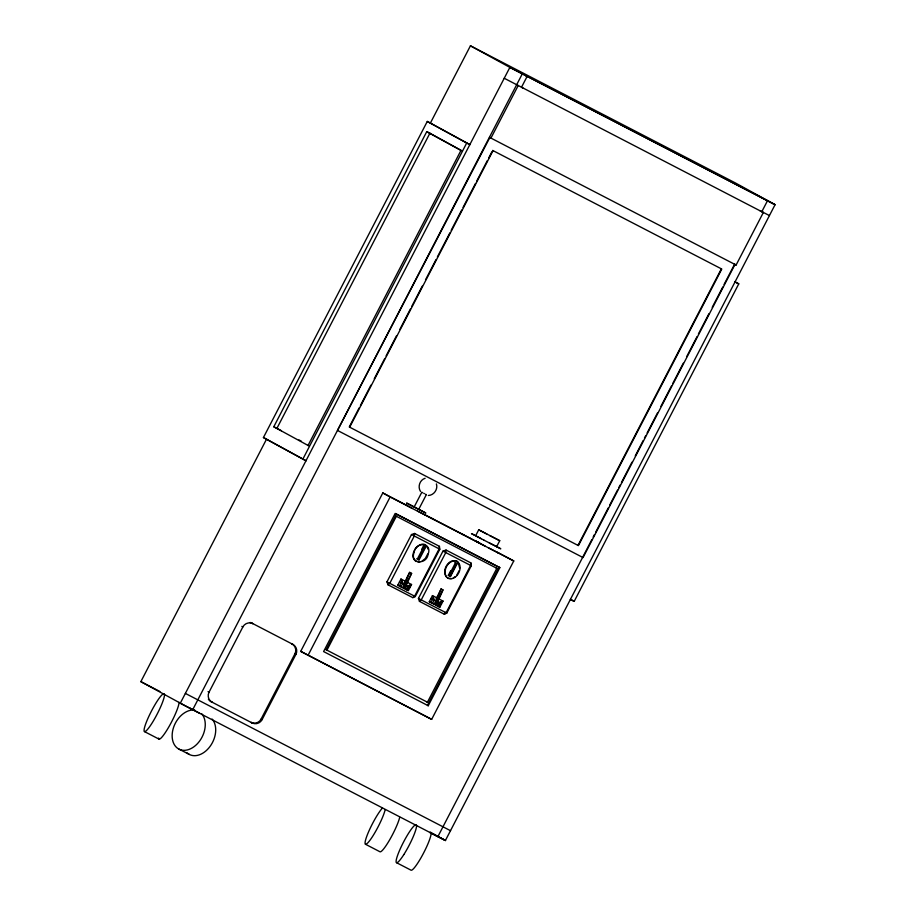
<?xml version="1.0" encoding="UTF-8"?>
<svg xmlns="http://www.w3.org/2000/svg" width="916" height="916" viewBox="0 0 916 916"><rect width="100%" height="100%" fill="white"/><g stroke="black" fill="none" stroke-linecap="round" stroke-linejoin="round"><path stroke-width="1.37" d="M428.333 495.487C433.955 495.293 438.169 489.247 436.394 483.9M414.582 533.478L414.295 536.02L389.769 583.343L387.972 584.786L386.964 581.866L411.49 534.543L414.582 533.478L439.405 546.325L439.817 549.211L415.291 596.534L412.807 597.644L387.972 584.786M439.405 546.325L439.13 548.867L414.593 596.202L412.807 597.644M446.046 550.047L445.771 552.588L421.234 599.923L419.448 601.365L418.429 598.446L442.966 551.123L446.046 550.047L470.881 562.905L471.293 565.779L446.768 613.113L444.283 614.224L419.448 601.365M470.881 562.905L470.595 565.447L446.069 612.77L444.283 614.224M403.647 586.618L405.341 587.5L404.254 586.904L411.605 573.359L404.723 588.69L408.41 590.568L411.547 584.5L406.784 582.026L400.979 579.026L397.842 585.095L403.029 587.809L409.658 572.34L406.372 578.683M441.134 588.919L443.081 589.938L436.199 605.258L439.875 607.148L443.023 601.079L438.26 598.606L432.455 595.606L429.306 601.675L434.505 604.388L441.134 588.919L436.142 598.95M427.715 553.997L425.379 558.405L421.784 561.371M459.191 570.576L456.844 574.985M263.43 437.539L305.967 460.748L263.43 437.539L427.28 121.439L469.816 144.648L427.28 121.439M430.623 832.392L445.565 840.567L185.433 705.938L140.846 681.641L266.545 439.153M430.394 123.053L470.435 45.8L735.571 183.051L775.154 204.726L509.869 67.395L470.435 45.8M308.681 445.794L273.781 426.776L426.753 131.652L430.554 133.621M276.895 428.39L429.879 133.267L461.653 150.671M308.005 445.52L460.977 150.396L426.753 131.652M302.853 459.134L466.702 143.033M522.292 73.875L192.704 709.717L189.921 708.194M208.344 699.114A7.5 7.408 -61.3 0 0 211.172 701.713L212.169 702.251A7.5 7.408 -61.3 0 1 209.031 692.198L242.866 626.922A7.5 7.408 -61.3 0 1 252.896 623.67L251.9 623.132A7.5 7.408 -61.3 0 0 250.079 622.479M359.129 407.941L349.259 426.97L578.431 545.615L721.785 269.052L492.613 150.407M360.446 405.399L370.969 385.098M374.255 378.755L384.777 358.465M386.083 355.923L396.605 335.622M399.903 329.279L410.414 308.99M411.731 306.448L422.253 286.147M425.539 279.804L436.062 259.514M437.379 256.972L449.87 232.87M451.187 230.328L461.71 210.039M463.027 207.497L475.519 183.395M476.835 180.853L487.358 160.563M488.675 158.021L491.961 151.678M349.683 427.2L493.037 150.636M252.049 722.907L251.053 722.358A7.5 7.408 -61.3 0 0 261.083 719.106L294.918 653.841A7.5 7.408 -61.3 0 0 291.792 643.776L292.788 644.326A7.5 7.408 -61.3 0 1 295.914 654.379L262.079 719.655A7.5 7.408 -61.3 0 1 252.049 722.907L211.172 701.713M497.594 552.371L513.761 560.958L431.654 719.369L300.7 651.356L382.808 492.945L406.773 505.357M308.028 655.375L390.136 496.964L382.808 492.945M326.153 649.753L395.552 515.857L496.85 568.321L427.44 702.217L326.153 649.753L326.932 650.188L396.342 516.292L395.552 515.857M421.784 492.281L414.169 506.972L416.196 508.036M416.791 508.346L418.726 509.342L426.352 494.651M399.399 585.919L401.895 581.099L400.979 579.026M401.002 586.755L402.891 583.114L401.895 581.099M407.666 580.962L405.719 579.942L404.666 582.37M421.692 549.405L423.501 545.913M417.364 559.012L424.016 546.188L425.7 547.058L419.059 559.894L416.849 558.737M406.109 589.4L407.952 585.851L411.547 584.5M407.299 590.007L409.704 585.37M430.875 602.499L433.371 597.679L432.455 595.606M432.478 603.335L434.356 599.694L433.371 597.679M448.325 575.317L450.523 576.473L457.176 563.638L454.977 562.481L455.481 562.768L448.84 575.591L448.325 575.317L450.741 570.645M442.817 589.79L435.73 603.472L436.817 604.068L435.123 603.197M437.585 605.98L439.417 602.43L443.023 601.079M438.775 606.587L441.18 601.949M481.301 538.745L475.633 535.768L478.725 529.803L499.735 540.692L496.644 546.657L491.8 544.184M499.06 567.21L427.474 705.309L428.253 705.744L499.838 567.634L395.655 513.67M578.007 545.386L721.361 268.823M591.851 539.581L437.871 836.64L432.272 833.571M593.167 537.039L594.484 534.497M595.801 531.967L608.293 507.853M609.609 505.311L617.51 490.083M618.815 487.552L620.132 485.011M621.449 482.469L631.971 462.168M635.269 455.825L643.158 440.596M644.475 438.054L645.791 435.512M647.108 432.982L657.631 412.669M660.917 406.326L671.439 386.025M672.756 383.483L683.29 363.183M686.576 356.839L697.099 336.538M698.416 333.996L708.938 313.696M712.224 307.341L722.758 287.04M724.064 284.498L734.598 264.197L736.109 265.033L763.349 212.501L759.914 210.611M736.109 265.033L489.842 137.514L337.477 430.428L583.057 557.569L735.01 264.426M570.382 599.396L574.195 601.377L738.765 283.868L735.067 281.853M407.036 582.164L405.674 586.641L406.349 585.553L407.952 585.851M438.512 598.743L437.138 603.22L437.825 602.133L439.417 602.43M453.26 577.95L455.149 576.702M425.116 478.278C419.757 479.915 417.478 486.82 420.513 491.445M455.389 560.764C447.764 560.535 442.291 570.989 446.653 577.195M417.914 562.103L419.826 562.046M451.29 578.614L447.672 578.122M457.107 561.325C448.187 557.237 439.806 573.164 448.061 578.328C456.924 581.649 464.813 566.214 456.718 561.107M469.461 537.887L485.251 546.154M769.44 215.558L761.826 211.665L767.459 200.799L765.547 199.745M450.569 830.72L185.364 693.412M499.735 540.692L489.705 535.539M439.817 549.211L411.49 534.543M471.293 565.779L442.966 551.123M415.291 596.534L386.964 581.866M418.429 598.446L446.768 613.113M406.028 505.071L412.463 508.46M410.025 587.442L405.261 584.958M441.501 604.01L436.737 601.537M426.203 494.571L425.493 494.216M474.854 535.322L471.477 533.616L483.877 540.085M478.301 542.444L476.194 541.356L479.938 543.234M178.895 749.082L189.349 754.452M489.316 542.902L500.8 548.81L495.59 546.062M414.009 506.846L406.567 503.033L425.848 513.029L419.001 509.433M475.507 540.978L478.908 542.741M417.456 511.048L424.646 514.723M489.007 548.1L498.625 553.012L497.789 552.566M763.349 212.501L504.235 78.261M734.953 281.899L738.765 283.868M423.81 493.335L424.406 493.655M273.781 426.776L281.372 430.703M483.591 539.959L491.182 543.886M424.429 514.494L469.851 538.013M390.136 496.964L513.761 560.958M499.838 567.634L395.174 513.452L323.588 651.551L428.253 705.744M409.658 572.34L411.605 573.359M397.842 585.095L408.41 590.568M429.306 601.675L439.875 607.148M251.9 623.132L292.788 644.326M300.7 651.356L431.654 719.369M140.846 681.641L159.876 691.488M199.688 713.278L180.28 703.236L509.869 67.395L775.073 204.692L445.416 840.487L430.852 832.953M365.438 844.243L379.991 851.777A21.32 3.229 -62.6 0 0 389.998 839.251A21.32 3.229 -62.6 0 0 399.72 817.232M144.453 731.586L159.018 739.12M396.502 862.666L411.055 870.2A21.32 3.229 -62.6 0 0 424.955 850.334A21.32 3.229 -62.6 0 0 429.615 832.587M486.969 534.12L478.725 529.803M422.7 492.762L421.967 492.373M476.87 541.78L479.114 542.948M399.456 581.969L404.654 584.683L403.979 585.771L404.654 584.683L402.891 583.114M430.932 598.537L436.13 601.251L435.455 602.339L436.13 601.251L434.356 599.694M525.223 75.341L527.135 76.394L521.502 87.26L523.025 88.085M516.658 84.741L518.181 85.577L490.942 138.11L489.43 137.286M298.96 439.92L301.41 441.26M461.675 533.845L464.252 535.253M431.184 518.055L433.749 519.464M570.496 599.35L574.195 601.377M496.06 567.886L496.85 568.321M457.176 563.638L456.66 563.363L450.019 576.187L450.523 576.473M425.7 547.058L425.196 546.783L418.543 559.607L419.059 559.894M437.447 596.659L439.13 597.541M445.256 612.335L446.069 612.77M426.661 701.793L427.44 702.217M294.918 653.841L295.914 654.379M241.87 626.372L242.866 626.922M261.083 719.106L262.079 719.655M208.035 691.649L209.031 692.198M416.207 561.542C405.57 554.524 424.108 534.841 428.184 549.337M458.126 562.252L459.672 568.195M385.155 809.698A21.32 3.229 -62.6 0 1 371.106 838.667A21.32 3.229 -62.6 0 1 366.778 836.297A21.32 3.229 -62.6 0 1 382.327 808.152M212.088 719.037A21.32 15.045 -62.8 0 1 210.05 746.425A21.32 15.045 -62.8 0 1 187.173 752.952M201.635 713.678A21.32 15.045 -62.8 0 1 194.009 746.723A21.32 15.045 -62.8 0 1 172.151 735.296A21.32 15.045 -62.8 0 1 194.73 710.06M179.032 702.32A21.32 3.229 -62.6 0 1 169.013 726.594A21.32 3.229 -62.6 0 1 158.617 738.078M164.079 693.733A21.32 3.229 -62.6 0 1 152.686 722.06A21.32 3.229 -62.6 0 1 145.793 723.64A21.32 3.229 -62.6 0 1 163.014 693.973M414.124 552.291C409.521 564.096 426.799 565.058 428.104 554.214C432.695 542.398 415.417 541.448 414.124 552.291M403.853 854.548A21.32 3.229 -62.6 0 0 416.127 824.812A21.32 3.229 -62.6 0 0 398.952 851.857A21.32 3.229 -62.6 0 0 403.853 854.548"/></g></svg>
